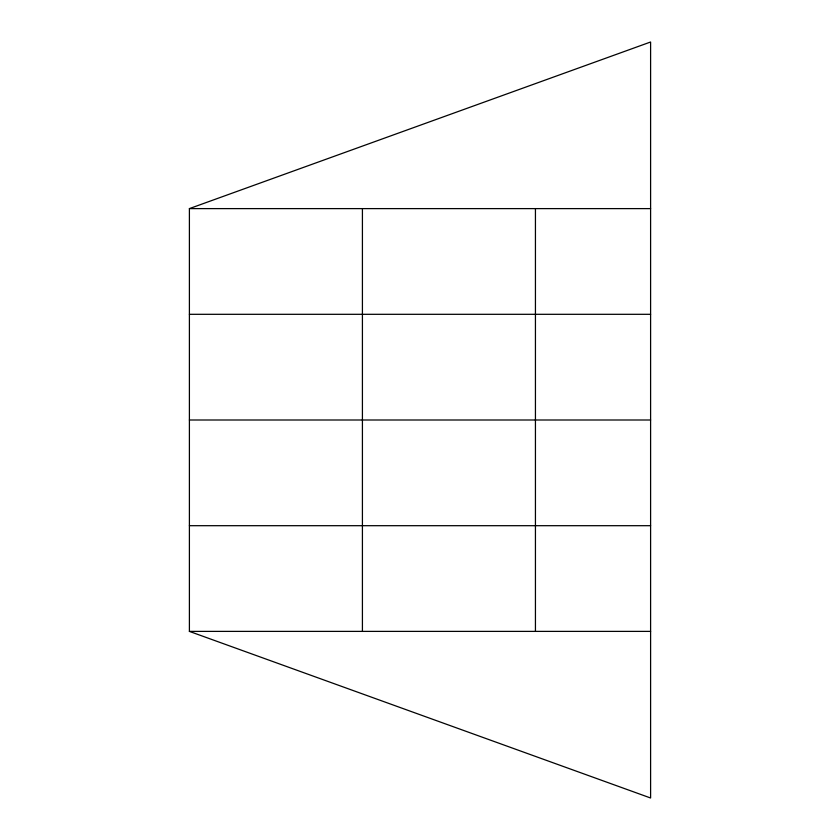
<?xml version="1.0" encoding="UTF-8"?>
<svg xmlns="http://www.w3.org/2000/svg" width="840" height="840" viewBox="0 0 840 840"><rect width="100%" height="100%" fill="white"/><g stroke="black" fill="none" stroke-linecap="round" stroke-linejoin="round"><path stroke-width="1.26" d="M189.399 208.614L650.601 42L650.601 798L189.399 631.386L189.399 208.614L650.601 208.614M189.399 314.307L650.601 314.307M189.399 420L650.601 420M189.399 525.693L650.601 525.693M189.399 631.386L650.601 631.386M535.437 208.614L535.437 631.386M362.418 208.614L362.418 631.386"/></g></svg>
